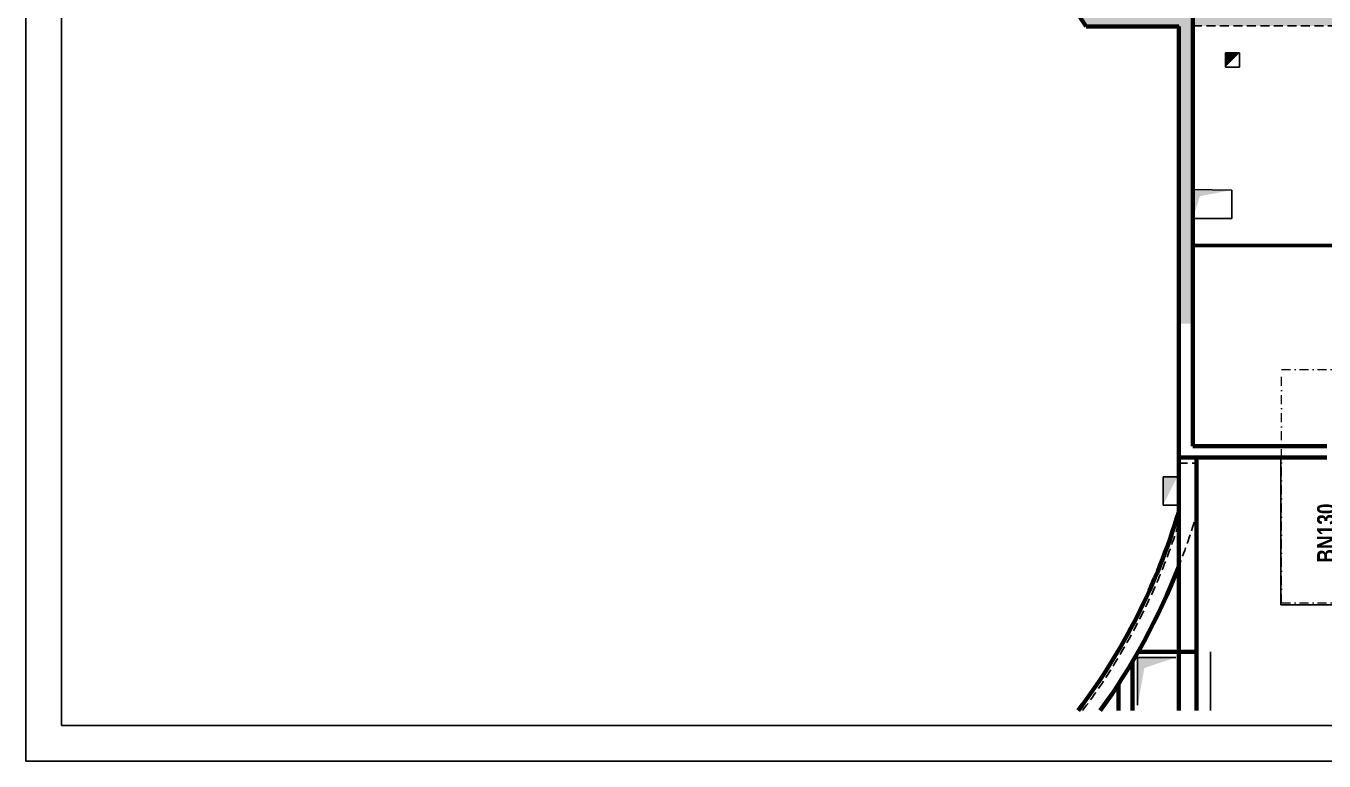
# Model space of a CAD drawing. Header units: millimetres. Extents: x 10483 to 17848, y -43633 to -39433.
# Drawn here: x 10483 to 12314, y -43633 to -42596 of the extents above; entities that cross this region are included whole.
import ezdxf
from ezdxf.enums import TextEntityAlignment as Align

# ---------------------------------------------------------------- set-up
doc = ezdxf.new("R2010")
doc.units = ezdxf.units.MM
doc.linetypes.add('CACHEX2', pattern=[19.05, 12.7, -6.35])
doc.linetypes.add('TIRETPTX2', pattern=[50.8, 25.4, -12.7, 0, -12.7])
for name, color, linetype in [('01-Cad  2', 1, 'Continuous'), ('01_ARMA_INF', 50, 'Continuous'), ('01_linteaux', 2, 'Continuous'), ('01_murs_sup', 2, 'CACHEX2'), ('01_resv', 32, 'Continuous'), ('01_texte', 230, 'Continuous')]:
    doc.layers.add(name, color=color, linetype=linetype)
doc.layers.add('01_murs_coup', color=5, linetype='Continuous', lineweight=60)
doc.layers.add('01_tram_axes', color=2, linetype='TIRETPTX2', lineweight=9)
doc.styles.add('impact', font='impact.ttf')

msp = doc.modelspace()

# ---------------------------------------------------------------- hatches: boundary and pattern name
at = {"layer": '01_murs_sup', "ltscale": 200}
h = msp.add_hatch(dxfattribs=at)
h.set_pattern_fill('DASH', color=256, scale=2.5, angle=135)
h.set_pattern_definition([(135, (-1339.371, 5604.787), (-11.2253202, 9e-16), [7.9375, -7.9375])])
h.paths.add_polyline_path([(12401.02, -42578.05), (11990.11, -42578.05, 0.2561511), (11243.54, -42168.73), (10960.03, -42168.73), (10960.03, -42021.33), (10940.03, -42021.33), (10940.03, -42188.73), (11243.54, -42188.73, -0.2587896), (11977.82, -42596.05), (12109.12, -42596.05), (12109.12, -43016.38), (12129.12, -43016.38), (12129.12, -42596.05), (12401.12, -42596.1)])

# ---------------------------------------------------------------- linework, layer by layer
at = {"layer": '01-Cad  2'}
for p, q in [((10483.45, -39433.32, 9.99), (10483.45, -43633.32, -5.46)), ((10533.45, -39483.32, -0.3), (10533.45, -43583.32, -0.3)), ((16798.3, -43583.32, 0.01), (10533.45, -43583.32, -0.3)), ((16798.3, -43633.32, 0.01), (10483.45, -43633.32, -0.3))]:
    msp.add_line(p, q, dxfattribs=at)
at = {"layer": '01_ARMA_INF', "linetype": 'Continuous', "lineweight": 0, "const_width": 5, "flags": 128}
msp.add_lwpolyline([(12733.12, -42905.77), (12132.14, -42905.86)], dxfattribs=at)
at = {"layer": '01_linteaux', "ltscale": 0.1}
for p in [(12253.12, -43205.05), (12685.12, -43413.05)]:
    msp.add_line(p, (12253.12, -43413.05), dxfattribs=at)
at = {"layer": '01_linteaux', "color": 253}
for p, q in [((12051.03, -43487.06), (12051.03, -43554.3)), ((12105.26, -43487.06), (12051.03, -43487.06))]:
    msp.add_line(p, q, dxfattribs=at)
at = {"layer": '01_linteaux', "linetype": 'Continuous', "ltscale": 0.05}
msp.add_line((12154.12, -43479.05), (12154.12, -43562.14), dxfattribs=at)
at = {"layer": '01_linteaux', "color": 253}
for points in [[(12105.26, -43487.06), (12051.03, -43487.06), (12060.68, -43502.03)], [(12051.03, -43487.06), (12051.03, -43556.93), (12060.68, -43502.03)]]:
    msp.add_solid(points, dxfattribs=at)
at = {"layer": '01_murs_coup', "ltscale": 0.1}
for p, q in [((12129.12, -42448), (12129.12, -43189.05)), ((12129.12, -42448.05), (12129.12, -43189.05)), ((12109.12, -42597.05), (11978.52, -42597.05)), ((12109.12, -42597.05), (11978.52, -42597.05)), ((12109.11, -43299.02), (12109.12, -42597.05)), ((12109.12, -42597.05), (12109.12, -43205.05)), ((12129.12, -43189.05), (12318.12, -43189.05)), ((12109.12, -43205.05), (12318.12, -43205.05)), ((12109.12, -43205.05), (12109.12, -43562.14)), ((12134.12, -43205.05), (12134.12, -43562.14)), ((12044.12, -43492.66), (12044.12, -43562.14)), ((12109.12, -43479.05), (12052.01, -43479.05)), ((12134.12, -43479.05), (12109.12, -43479.05)), ((12024.12, -43524.91), (12024.12, -43562.14))]:
    msp.add_line(p, q, dxfattribs=at)
for centre, radius, start, end in [((11243.62, -43054.22), 865.5, 31.88506, 90), ((11260.1, -43028.72), 886, 322.98266, 343.38543), ((11260.1, -43028.72), 911, 324.15924, 338.7414)]:
    msp.add_arc(centre, radius, start, end, dxfattribs=at)
at = {"layer": '01_murs_sup'}
for p, q in [((11977.82, -42596.05), (12109.12, -42596.05)), ((12109.12, -42596.05), (12109.12, -43205.05)), ((12129.12, -42596.05), (12401.12, -42596.1)), ((12129.12, -42596.05), (12129.12, -43189.05)), ((12318.12, -43189.05), (12129.12, -43189.05)), ((12109.04, -43299.02), (12109.04, -43213.05)), ((12109.04, -43213.05), (12134.12, -43213.05)), ((12318.12, -43205.05), (12109.12, -43205.05))]:
    msp.add_line(p, q, dxfattribs=at)
for radius, start, end in [(911, 324.15924, 343.63495), (891, 323.22473, 342.3403)]:
    msp.add_arc((11260.03, -43028.72), radius, start, end, dxfattribs=at)
at = {"layer": '01_resv', "ltscale": 200}
for p, q in [((12174.96, -42654.05), (12174.96, -42634.05)), ((12174.96, -42634.05), (12194.96, -42634.05)), ((12194.96, -42634.05), (12194.96, -42654.05)), ((12194.96, -42654.05), (12174.96, -42654.05)), ((12129.12, -42827.05), (12184.12, -42827.55)), ((12129.12, -42867.55), (12129.12, -42827.05)), ((12184.12, -42827.55), (12184.12, -42867.55)), ((12184.12, -42867.55), (12129.12, -42867.55)), ((12087.29, -43272.05), (12087.29, -43232.05)), ((12087.29, -43232.05), (12107.29, -43232.05)), ((12107.29, -43232.05), (12107.29, -43272.05)), ((12107.29, -43272.05), (12087.29, -43272.05))]:
    msp.add_line(p, q, dxfattribs=at)
for points in [[(12174.96, -42654.05), (12174.96, -42634.05), (12194.96, -42634.05)], [(12129.12, -42867.55), (12129.12, -42827.05), (12138.97, -42836.22)], [(12129.12, -42827.05), (12184.12, -42827.55), (12138.97, -42836.22)], [(12087.29, -43272.05), (12087.29, -43232.05), (12107.29, -43232.05)]]:
    msp.add_solid(points, dxfattribs=at)
at = {"layer": '01_tram_axes', "ltscale": 0.5}
for p, q in [((12254.12, -43081.05), (12384.12, -43081.05)), ((12254.12, -43410.05), (12254.12, -43081.05)), ((12254.12, -43410.05), (12384.12, -43410.05))]:
    msp.add_line(p, q, dxfattribs=at)

# ---------------------------------------------------------------- texts
at = {"layer": '01_texte', "style": 'impact'}
msp.add_text('BN130', height=25, rotation=90, dxfattribs=at).set_placement((12336.85, -43311.77), align=Align.BOTTOM_CENTER)

doc.saveas('drawing.dxf')
